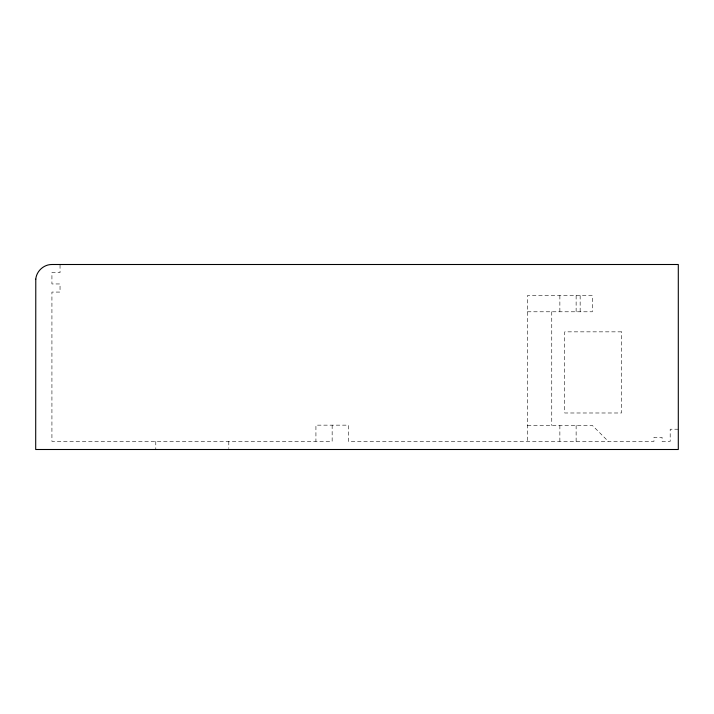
<?xml version="1.0" encoding="UTF-8"?>
<svg xmlns="http://www.w3.org/2000/svg" width="714" height="714" viewBox="0 0 714 714"><rect width="100%" height="100%" fill="white"/><g stroke="black" fill="none" stroke-linecap="round" stroke-linejoin="round"><path stroke-width="0.54" stroke-dasharray="3.57 2.68" d="M527.423 311.786L592.352 311.786L592.352 295.578L527.423 295.578L527.423 441.386M527.423 425.428L592.361 425.428L608.319 441.386M678.3 429.212L670.187 429.212L670.187 441.386L662.083 441.377L662.083 437.325L653.97 437.325L653.97 441.386L348.378 441.377L348.378 425.151L315.927 425.151L315.927 441.386M580.152 295.578L580.152 311.786M576.127 295.578L576.127 311.786M576.127 425.428L576.127 441.386M559.865 295.578L559.865 311.786M559.865 425.428L559.865 441.386M551.752 311.786L551.752 425.428M332.153 425.151L332.153 441.386L51.926 441.377L51.926 292.071L60.038 292.071L60.038 283.958L51.926 283.958L51.926 272.614L60.038 272.623L60.038 264.501M228.801 441.386L228.801 448.481M155.786 441.386L155.786 449.499M621.501 331.849L564.712 331.849L564.712 412.987L621.501 412.987L621.501 331.849"/><path stroke-width="1.07" d="M35.78 279.138L35.7 449.499L678.3 449.499L678.3 264.501L51.926 264.501C43.831 264.421 36.476 271.079 35.78 279.138"/></g></svg>
